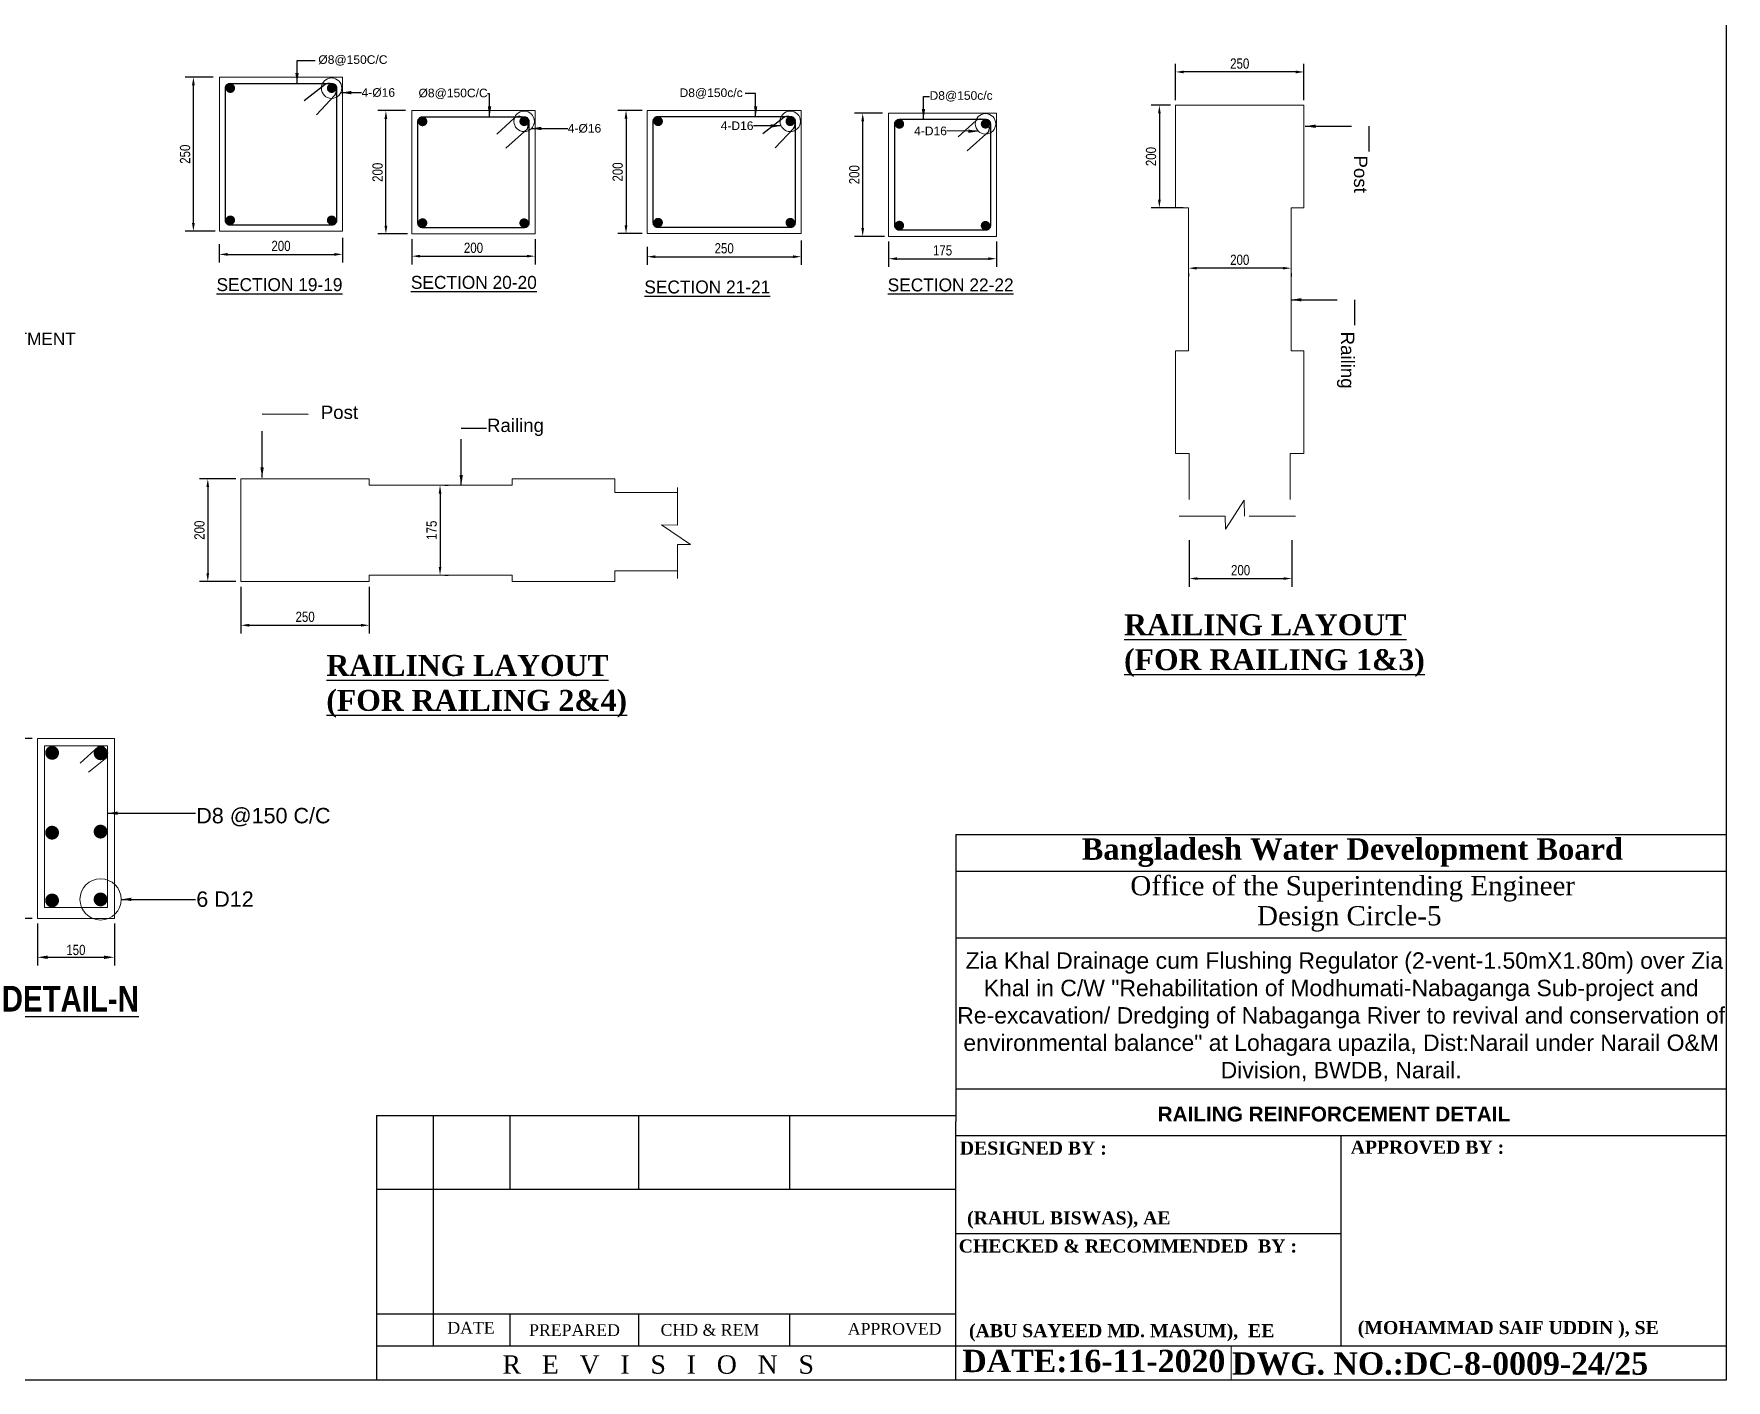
# Model space of a CAD drawing. Extents: x -358915 to 1258323, y -1667244 to -305611.
# Drawn here: x 1107416 to 1123900, y -1488297 to -1475188 of the extents above; entities that cross this region are included whole.
import ezdxf

# ---------------------------------------------------------------- set-up
doc = ezdxf.new("R2010")
doc.units = 0
doc.header["$LTSCALE"] = 300
doc.header["$MEASUREMENT"] = 0
doc.linetypes.add('DASHED', pattern=[0.75, 0.5, -0.25])
doc.layers.get('DEFPOINTS').update_dxf_attribs({"linetype": 'CONTINUOUS'})
doc.layers.add('Dim', color=7, linetype='CONTINUOUS', lineweight=9)
doc.layers.add('ROD', color=1, linetype='CONTINUOUS', lineweight=30)
for name, color, linetype in [('LINE', 7, 'CONTINUOUS'), ('REINF.', 1, 'CONTINUOUS'), ('TEXT', 10, 'CONTINUOUS')]:
    doc.layers.add(name, color=color, linetype=linetype)
doc.styles.add('Arial', font='arial.ttf')
doc.styles.add('DIM', font='isocp3.shx')
doc.styles.add('SH-T2', font='arial.ttf', dxfattribs={"width": 0.8})
doc.styles.add('style1', font='times.ttf')
doc.styles.add('text', font='ARIALN.TTF', dxfattribs={"height": 1.6})
doc.dimstyles.new('dim_50', dxfattribs={"dimtxt": 100, "dimasz": 100, "dimexe": 50, "dimexo": 30, "dimgap": 30, "dimtad": 1, "dimdec": 0, "dimzin": 0, "dimdsep": 46, "dimtxsty": 'DIM', "dimcen": 0.09, "dimclrd": 5, "dimclre": 5, "dimclrt": 7, "dimadec": 0, "dimazin": 0, "dimtfac": 1, "dimtdec": 0, "dimtmove": 0, "dimatfit": 3, "dimfxl": 1, "dimtolj": 1, "dimtzin": 0, "dimarcsym": 1})
doc.dimstyles.get("Standard").update_dxf_attribs({"dimtxt": 75, "dimasz": 75, "dimexe": 60, "dimexo": 60, "dimgap": 100, "dimtad": 1, "dimdec": 0, "dimzin": 0, "dimdsep": 46, "dimtxsty": 'style1', "dimcen": 0.09, "dimclrd": 5, "dimclre": 5, "dimadec": 0, "dimazin": 0, "dimtfac": 1, "dimtdec": 0, "dimtofl": 0, "dimtmove": 0, "dimatfit": 3, "dimfxl": 1, "dimtolj": 1, "dimtzin": 0, "dimarcsym": 0})

# ---------------------------------------------------------------- blocks, each defined once
blk = doc.blocks.new('*D1196')
at = {"layer": 'DEFPOINTS', "color": 0, "transparency": 16777216}
for p in [(1118670, -1480067), (1119670, -1480067), (1119670, -1480492)]:
    blk.add_point(p, dxfattribs=at)
at = {"layer": 'LINE', "color": 5, "lineweight": -2, "transparency": 16777216}
for p, q in [((1118670, -1480117), (1118670, -1480572)), ((1119670, -1480117), (1119670, -1480572)), ((1118750, -1480492), (1119590, -1480492))]:
    blk.add_line(p, q, dxfattribs=at)
at = {"layer": 'LINE', "color": 5, "transparency": 16777216}
for points in [[(1118750, -1480479), (1118750, -1480505), (1118670, -1480492)], [(1119590, -1480479), (1119590, -1480505), (1119670, -1480492)]]:
    blk.add_solid(points, dxfattribs=at)
at = {"layer": 'LINE', "color": 7, "transparency": 16777216, "insert": (1119170, -1480411), "char_height": 100, "attachment_point": 5, "style": 'SH-T2'}
blk.add_mtext('\\A1;200', dxfattribs=at)
blk = doc.blocks.new('*D1197')
at = {"layer": 'DEFPOINTS', "color": 0, "transparency": 16777216}
for p in [(1118662, -1477468), (1118662, -1477470), (1119662, -1477468)]:
    blk.add_point(p, dxfattribs=at)
at = {"layer": 'LINE', "color": 5, "lineweight": -2, "transparency": 16777216}
for p, q in [((1119582, -1477470), (1118742, -1477470)), ((1118662, -1477518), (1118662, -1477550)), ((1119662, -1477518), (1119662, -1477550))]:
    blk.add_line(p, q, dxfattribs=at)
at = {"layer": 'LINE', "color": 5, "transparency": 16777216}
for points in [[(1118742, -1477457), (1118742, -1477483), (1118662, -1477470)], [(1119582, -1477457), (1119582, -1477483), (1119662, -1477470)]]:
    blk.add_solid(points, dxfattribs=at)
at = {"layer": 'LINE', "color": 7, "transparency": 16777216, "insert": (1119162, -1477389), "char_height": 100, "attachment_point": 5, "style": 'SH-T2'}
blk.add_mtext('\\A1;200', dxfattribs=at)
blk = doc.blocks.new('*D1198')
at = {"layer": 'DEFPOINTS', "color": 0, "transparency": 16777216}
for p in [(1118537, -1475559), (1118537, -1475883), (1119787, -1475883)]:
    blk.add_point(p, dxfattribs=at)
at = {"layer": 'LINE', "color": 5, "lineweight": -2, "transparency": 16777216}
for p, q in [((1118537, -1475833), (1118537, -1475479)), ((1119787, -1475833), (1119787, -1475479)), ((1119707, -1475559), (1118617, -1475559))]:
    blk.add_line(p, q, dxfattribs=at)
at = {"layer": 'LINE', "color": 5, "transparency": 16777216}
for points in [[(1118617, -1475546), (1118617, -1475573), (1118537, -1475559)], [(1119707, -1475546), (1119707, -1475573), (1119787, -1475559)]]:
    blk.add_solid(points, dxfattribs=at)
at = {"layer": 'LINE', "color": 7, "transparency": 16777216, "insert": (1119162, -1475478), "char_height": 100, "attachment_point": 5, "style": 'SH-T2'}
blk.add_mtext('\\A1;250', dxfattribs=at)
blk = doc.blocks.new('*D1199')
at = {"layer": 'DEFPOINTS', "color": 0, "transparency": 16777216}
for p in [(1108970, -1475610), (1109212, -1475610), (1109231, -1477110)]:
    blk.add_point(p, dxfattribs=at)
at = {"layer": 'LINE', "color": 5, "lineweight": -2, "transparency": 16777216}
for p, q in [((1109162, -1475610), (1108890, -1475610)), ((1108970, -1477030), (1108970, -1475690)), ((1109181, -1477110), (1108890, -1477110))]:
    blk.add_line(p, q, dxfattribs=at)
at = {"layer": 'LINE', "color": 5, "transparency": 16777216}
for points in [[(1108956, -1475690), (1108983, -1475690), (1108970, -1475610)], [(1108956, -1477030), (1108983, -1477030), (1108970, -1477110)]]:
    blk.add_solid(points, dxfattribs=at)
at = {"layer": 'LINE', "color": 7, "transparency": 16777216, "insert": (1108889, -1476360), "char_height": 100, "attachment_point": 5, "rotation": 90, "style": 'SH-T2'}
blk.add_mtext('\\A1;250', dxfattribs=at)
blk = doc.blocks.new('*D1200')
at = {"layer": 'DEFPOINTS', "color": 0, "transparency": 16777216}
for p in [(1110423, -1477126), (1109222, -1477186), (1110423, -1477336)]:
    blk.add_point(p, dxfattribs=at)
at = {"layer": 'LINE', "color": 5, "lineweight": -2, "transparency": 16777216}
for p, q in [((1109222, -1477236), (1109222, -1477416)), ((1110423, -1477176), (1110423, -1477416)), ((1109302, -1477336), (1110343, -1477336))]:
    blk.add_line(p, q, dxfattribs=at)
at = {"layer": 'LINE', "color": 5, "transparency": 16777216}
for points in [[(1109302, -1477322), (1109302, -1477349), (1109222, -1477336)], [(1110343, -1477322), (1110343, -1477349), (1110423, -1477336)]]:
    blk.add_solid(points, dxfattribs=at)
at = {"layer": 'LINE', "color": 7, "transparency": 16777216, "insert": (1109823, -1477254), "char_height": 100, "attachment_point": 5, "style": 'SH-T2'}
blk.add_mtext('\\A1;200', dxfattribs=at)
blk = doc.blocks.new('*D1201')
at = {"layer": 'DEFPOINTS', "color": 0, "transparency": 16777216}
for p in [(1110845, -1475936), (1111087, -1475936), (1111106, -1477136)]:
    blk.add_point(p, dxfattribs=at)
at = {"layer": 'LINE', "color": 5, "lineweight": -2, "transparency": 16777216}
for p, q in [((1111037, -1475936), (1110765, -1475936)), ((1110845, -1477056), (1110845, -1476016)), ((1111056, -1477136), (1110765, -1477136))]:
    blk.add_line(p, q, dxfattribs=at)
at = {"layer": 'LINE', "color": 5, "transparency": 16777216}
for points in [[(1110831, -1476016), (1110858, -1476016), (1110845, -1475936)], [(1110831, -1477056), (1110858, -1477056), (1110845, -1477136)]]:
    blk.add_solid(points, dxfattribs=at)
at = {"layer": 'LINE', "color": 7, "transparency": 16777216, "insert": (1110764, -1476536), "char_height": 100, "attachment_point": 5, "rotation": 90, "style": 'SH-T2'}
blk.add_mtext('\\A1;200', dxfattribs=at)
blk = doc.blocks.new('*D1202')
at = {"layer": 'DEFPOINTS', "color": 0, "transparency": 16777216}
for p in [(1111097, -1477136), (1112298, -1477136), (1112298, -1477353)]:
    blk.add_point(p, dxfattribs=at)
at = {"layer": 'LINE', "color": 5, "lineweight": -2, "transparency": 16777216}
for p, q in [((1111097, -1477186), (1111097, -1477433)), ((1112298, -1477186), (1112298, -1477433)), ((1111177, -1477353), (1112218, -1477353))]:
    blk.add_line(p, q, dxfattribs=at)
at = {"layer": 'LINE', "color": 5, "transparency": 16777216}
for points in [[(1111177, -1477340), (1111177, -1477366), (1111097, -1477353)], [(1112218, -1477340), (1112218, -1477366), (1112298, -1477353)]]:
    blk.add_solid(points, dxfattribs=at)
at = {"layer": 'LINE', "color": 7, "transparency": 16777216, "insert": (1111698, -1477272), "char_height": 100, "attachment_point": 5, "style": 'SH-T2'}
blk.add_mtext('\\A1;200', dxfattribs=at)
blk = doc.blocks.new('*D1236')
at = {"layer": 'DEFPOINTS', "color": 0, "linetype": 'Continuous', "ltscale": 3, "transparency": 16777216}
for p in [(1111370, -1479584), (1111370, -1480458), (1111372, -1480458)]:
    blk.add_point(p, dxfattribs=at)
at = {"layer": 'REINF.', "color": 5, "linetype": 'Continuous', "lineweight": -2, "ltscale": 3, "transparency": 16777216}
for p, q in [((1111420, -1479584), (1111452, -1479584)), ((1111372, -1479664), (1111372, -1480378)), ((1111420, -1480458), (1111452, -1480458))]:
    blk.add_line(p, q, dxfattribs=at)
at = {"layer": 'REINF.', "color": 5, "linetype": 'Continuous', "ltscale": 3, "transparency": 16777216}
for points in [[(1111359, -1479664), (1111386, -1479664), (1111372, -1479584)], [(1111359, -1480378), (1111386, -1480378), (1111372, -1480458)]]:
    blk.add_solid(points, dxfattribs=at)
at = {"layer": 'REINF.', "color": 7, "linetype": 'Continuous', "lineweight": 9, "ltscale": 3, "transparency": 16777216, "insert": (1111291, -1480021), "char_height": 100, "attachment_point": 5, "rotation": 90, "style": 'SH-T2'}
blk.add_mtext('\\A1;175', dxfattribs=at)
blk = doc.blocks.new('*D1237')
at = {"layer": 'DEFPOINTS', "color": 0, "transparency": 16777216}
for p in [(1109433, -1479521), (1109110, -1480521), (1109433, -1480521)]:
    blk.add_point(p, dxfattribs=at)
at = {"layer": 'LINE', "color": 5, "lineweight": -2, "transparency": 16777216}
for p, q in [((1109383, -1479521), (1109030, -1479521)), ((1109110, -1479601), (1109110, -1480441)), ((1109383, -1480521), (1109030, -1480521))]:
    blk.add_line(p, q, dxfattribs=at)
at = {"layer": 'LINE', "color": 5, "transparency": 16777216}
for points in [[(1109097, -1479601), (1109123, -1479601), (1109110, -1479521)], [(1109097, -1480441), (1109123, -1480441), (1109110, -1480521)]]:
    blk.add_solid(points, dxfattribs=at)
at = {"layer": 'LINE', "color": 7, "transparency": 16777216, "insert": (1109029, -1480021), "char_height": 100, "attachment_point": 5, "rotation": 90, "style": 'SH-T2'}
blk.add_mtext('\\A1;200', dxfattribs=at)
blk = doc.blocks.new('*D1238')
at = {"layer": 'DEFPOINTS', "color": 0, "transparency": 16777216}
for p in [(1109433, -1480521), (1110683, -1480521), (1110683, -1480947)]:
    blk.add_point(p, dxfattribs=at)
at = {"layer": 'LINE', "color": 5, "lineweight": -2, "transparency": 16777216}
for p, q in [((1109433, -1480571), (1109433, -1481027)), ((1110683, -1480571), (1110683, -1481027)), ((1109513, -1480947), (1110603, -1480947))]:
    blk.add_line(p, q, dxfattribs=at)
at = {"layer": 'LINE', "color": 5, "transparency": 16777216}
for points in [[(1109513, -1480933), (1109513, -1480960), (1109433, -1480947)], [(1110603, -1480933), (1110603, -1480960), (1110683, -1480947)]]:
    blk.add_solid(points, dxfattribs=at)
at = {"layer": 'LINE', "color": 7, "transparency": 16777216, "insert": (1110058, -1480865), "char_height": 100, "attachment_point": 5, "style": 'SH-T2'}
blk.add_mtext('\\A1;250', dxfattribs=at)
blk = doc.blocks.new('*D1244')
at = {"layer": 'DEFPOINTS', "color": 0, "transparency": 16777216}
for p in [(1107450, -1482051), (1107212, -1483801), (1107450, -1483801)]:
    blk.add_point(p, dxfattribs=at)
at = {"layer": 'LINE', "color": 5, "lineweight": -2, "transparency": 16777216}
for p, q in [((1107400, -1482051), (1107132, -1482051)), ((1107212, -1482151), (1107212, -1483701)), ((1107400, -1483801), (1107132, -1483801))]:
    blk.add_line(p, q, dxfattribs=at)
at = {"layer": 'LINE', "color": 5, "transparency": 16777216}
for points in [[(1107196, -1482151), (1107229, -1482151), (1107212, -1482051)], [(1107196, -1483701), (1107229, -1483701), (1107212, -1483801)]]:
    blk.add_solid(points, dxfattribs=at)
at = {"layer": 'LINE', "color": 7, "transparency": 16777216, "insert": (1107141, -1482926), "char_height": 100, "attachment_point": 5, "rotation": 90, "style": 'SH-T2'}
blk.add_mtext('\\A1;350', dxfattribs=at)
blk = doc.blocks.new('*D1245')
at = {"layer": 'DEFPOINTS', "color": 0, "transparency": 16777216}
for p in [(1107450, -1483801), (1108200, -1483801), (1108200, -1484180)]:
    blk.add_point(p, dxfattribs=at)
at = {"layer": 'LINE', "color": 5, "lineweight": -2, "transparency": 16777216}
for p, q in [((1107450, -1483851), (1107450, -1484260)), ((1108200, -1483851), (1108200, -1484260)), ((1107550, -1484180), (1108100, -1484180))]:
    blk.add_line(p, q, dxfattribs=at)
at = {"layer": 'LINE', "color": 5, "transparency": 16777216}
for points in [[(1107550, -1484163), (1107550, -1484196), (1107450, -1484180)], [(1108100, -1484163), (1108100, -1484196), (1108200, -1484180)]]:
    blk.add_solid(points, dxfattribs=at)
at = {"layer": 'LINE', "color": 7, "transparency": 16777216, "insert": (1107825, -1484109), "char_height": 100, "attachment_point": 5, "style": 'SH-T2'}
blk.add_mtext('\\A1;150', dxfattribs=at)
blk = doc.blocks.new('*D1246')
at = {"layer": 'DEFPOINTS', "color": 0, "transparency": 16777216}
for p in [(1114890, -1477149), (1113390, -1477212), (1114890, -1477358)]:
    blk.add_point(p, dxfattribs=at)
at = {"layer": 'LINE', "color": 5, "lineweight": -2, "transparency": 16777216}
for p, q in [((1113390, -1477262), (1113390, -1477438)), ((1114890, -1477199), (1114890, -1477438)), ((1113470, -1477358), (1114810, -1477358))]:
    blk.add_line(p, q, dxfattribs=at)
at = {"layer": 'LINE', "color": 5, "transparency": 16777216}
for points in [[(1113470, -1477345), (1113470, -1477372), (1113390, -1477358)], [(1114810, -1477345), (1114810, -1477372), (1114890, -1477358)]]:
    blk.add_solid(points, dxfattribs=at)
at = {"layer": 'LINE', "color": 7, "transparency": 16777216, "insert": (1114140, -1477277), "char_height": 100, "attachment_point": 5, "style": 'SH-T2'}
blk.add_mtext('\\A1;250', dxfattribs=at)
blk = doc.blocks.new('*D1247')
at = {"layer": 'DEFPOINTS', "color": 0, "transparency": 16777216}
for p in [(1115489, -1475960), (1115731, -1475960), (1115751, -1477160)]:
    blk.add_point(p, dxfattribs=at)
at = {"layer": 'LINE', "color": 5, "lineweight": -2, "transparency": 16777216}
for p, q in [((1115681, -1475960), (1115409, -1475960)), ((1115489, -1477080), (1115489, -1476040)), ((1115701, -1477160), (1115409, -1477160))]:
    blk.add_line(p, q, dxfattribs=at)
at = {"layer": 'LINE', "color": 5, "transparency": 16777216}
for points in [[(1115476, -1476040), (1115503, -1476040), (1115489, -1475960)], [(1115476, -1477080), (1115503, -1477080), (1115489, -1477160)]]:
    blk.add_solid(points, dxfattribs=at)
at = {"layer": 'LINE', "color": 7, "transparency": 16777216, "insert": (1115408, -1476560), "char_height": 100, "attachment_point": 5, "rotation": 90, "style": 'SH-T2'}
blk.add_mtext('\\A1;200', dxfattribs=at)
blk = doc.blocks.new('*D1248')
at = {"layer": 'DEFPOINTS', "color": 0, "transparency": 16777216}
for p in [(1115742, -1477160), (1116792, -1477160), (1116792, -1477378)]:
    blk.add_point(p, dxfattribs=at)
at = {"layer": 'LINE', "color": 5, "lineweight": -2, "transparency": 16777216}
for p, q in [((1115742, -1477210), (1115742, -1477458)), ((1116792, -1477210), (1116792, -1477458)), ((1115822, -1477378), (1116712, -1477378))]:
    blk.add_line(p, q, dxfattribs=at)
at = {"layer": 'LINE', "color": 5, "transparency": 16777216}
for points in [[(1115822, -1477364), (1115822, -1477391), (1115742, -1477378)], [(1116712, -1477364), (1116712, -1477391), (1116792, -1477378)]]:
    blk.add_solid(points, dxfattribs=at)
at = {"layer": 'LINE', "color": 7, "transparency": 16777216, "insert": (1116267, -1477297), "char_height": 100, "attachment_point": 5, "style": 'SH-T2'}
blk.add_mtext('\\A1;175', dxfattribs=at)
blk = doc.blocks.new('*D1249')
at = {"layer": 'DEFPOINTS', "color": 0, "transparency": 16777216}
for p in [(1113390, -1475933), (1113184, -1477133), (1113390, -1477133)]:
    blk.add_point(p, dxfattribs=at)
at = {"layer": 'LINE', "color": 5, "lineweight": -2, "transparency": 16777216}
for p, q in [((1113340, -1475933), (1113104, -1475933)), ((1113184, -1476013), (1113184, -1477053)), ((1113340, -1477133), (1113104, -1477133))]:
    blk.add_line(p, q, dxfattribs=at)
at = {"layer": 'LINE', "color": 5, "transparency": 16777216}
for points in [[(1113170, -1476013), (1113197, -1476013), (1113184, -1475933)], [(1113170, -1477053), (1113197, -1477053), (1113184, -1477133)]]:
    blk.add_solid(points, dxfattribs=at)
at = {"layer": 'LINE', "color": 7, "transparency": 16777216, "insert": (1113103, -1476533), "char_height": 100, "attachment_point": 5, "rotation": 90, "style": 'SH-T2'}
blk.add_mtext('\\A1;200', dxfattribs=at)
blk = doc.blocks.new('*D1329')
at = {"layer": 'DEFPOINTS', "color": 0, "linetype": 'Continuous', "ltscale": 3, "transparency": 16777216}
for p in [(1118537, -1475883), (1118379, -1476883), (1118662, -1476883)]:
    blk.add_point(p, dxfattribs=at)
at = {"layer": 'REINF.', "color": 5, "linetype": 'Continuous', "lineweight": -2, "ltscale": 3, "transparency": 16777216}
for p, q in [((1118487, -1475883), (1118299, -1475883)), ((1118379, -1475963), (1118379, -1476803)), ((1118612, -1476883), (1118299, -1476883))]:
    blk.add_line(p, q, dxfattribs=at)
at = {"layer": 'REINF.', "color": 5, "linetype": 'Continuous', "ltscale": 3, "transparency": 16777216}
for points in [[(1118366, -1475963), (1118392, -1475963), (1118379, -1475883)], [(1118366, -1476803), (1118392, -1476803), (1118379, -1476883)]]:
    blk.add_solid(points, dxfattribs=at)
at = {"layer": 'REINF.', "color": 7, "linetype": 'Continuous', "lineweight": 9, "ltscale": 3, "transparency": 16777216, "insert": (1118298, -1476383), "char_height": 100, "attachment_point": 5, "rotation": 90, "style": 'SH-T2'}
blk.add_mtext('\\A1;200', dxfattribs=at)

msp = doc.modelspace()

# ---------------------------------------------------------------- linework, layer by layer
at = {"layer": 'Dim', "ltscale": 50}
for centre in [(1110316, -1475717.4), (1112191.1, -1476040.1), (1114783.4, -1476040.2), (1116685.6, -1476064.7)]:
    msp.add_circle(centre, 99.7, dxfattribs=at)
at = {"layer": 'LINE', "linetype": 'DASHED', "lineweight": 9, "ltscale": 3}
for p, q in [((1109337, -1475610.3), (1109222.4, -1475610.3)), ((1110303, -1475610.3), (1110423, -1475610.3)), ((1111212, -1475935.5), (1111097.4, -1475935.5)), ((1112178, -1475935.5), (1112298, -1475935.5)), ((1113504.4, -1475933.1), (1113389.8, -1475933.1)), ((1114770.4, -1475933.1), (1114890.4, -1475933.1)), ((1115856.5, -1475960.1), (1115741.9, -1475960.1)), ((1116672.5, -1475960.1), (1116792.5, -1475960.1)), ((1119787, -1475882.6), (1118537, -1475882.6)), ((1118537, -1475882.6), (1119787, -1475882.6)), ((1118537, -1475882.6), (1119787, -1475882.6)), ((1119787, -1475882.6), (1118537, -1475882.6)), ((1118537, -1475882.6), (1119787, -1475882.6)), ((1119787, -1475882.6), (1118537, -1475882.6)), ((1119787, -1475882.6), (1118537, -1475882.6)), ((1118662, -1478273.4), (1118537, -1478273.4)), ((1119662, -1478273.4), (1119787, -1478273.4)), ((1118537, -1479273.4), (1118669.6, -1479273.4)), ((1118669.6, -1479273.4), (1118669.6, -1479885.8)), ((1119787, -1479273.4), (1119654.3, -1479273.4)), ((1119654.3, -1479273.4), (1119654.3, -1479885.8))]:
    msp.add_line(p, q, dxfattribs=at)
at = {"layer": 'LINE'}
for p, q in [((1116395, -1482984.2), (1123899.8, -1482984.2)), ((1116395, -1482984.2), (1116395, -1485778.5)), ((1116395, -1483340), (1123899.8, -1483340)), ((1116395, -1483989.9), (1123899.8, -1483989.9)), ((1116395, -1485461.1), (1123899.8, -1485461.1)), ((1110752.6, -1485718.8), (1116234.5, -1485718.8)), ((1110752.6, -1485718.8), (1110752.6, -1488297)), ((1111142.8, -1485718.8), (1116395, -1485718.8)), ((1111306.3, -1485718.8), (1111306.3, -1487964)), ((1111306.3, -1485718.8), (1111306.3, -1487964)), ((1111306.3, -1485718.8), (1111306.3, -1487964)), ((1111306.3, -1485718.8), (1111306.3, -1487964)), ((1112052.6, -1485718.8), (1112052.6, -1486438.9)), ((1113309.9, -1486438.9), (1113309.9, -1485718.8)), ((1114780.3, -1486438.9), (1114780.3, -1485718.8)), ((1116395, -1488297), (1116395, -1485778.5)), ((1116395, -1485915.5), (1123899.8, -1485915.5)), ((1120147.4, -1485915.5), (1120147.4, -1487964)), ((1110752.6, -1486438.9), (1116234.5, -1486438.9)), ((1111142.8, -1486438.9), (1116395, -1486438.9)), ((1116395, -1486868.3), (1120147.4, -1486868.3)), ((1110752.6, -1487650.9), (1116234.5, -1487650.9)), ((1111142.8, -1487650.9), (1116395, -1487650.9)), ((1111142.8, -1487650.9), (1116234.5, -1487650.9)), ((1111142.8, -1487650.9), (1116234.5, -1487650.9)), ((1112052.6, -1487650.9), (1112052.6, -1487964)), ((1113309.9, -1487964), (1113309.9, -1487650.9)), ((1114780.3, -1487964), (1114780.3, -1487650.9)), ((1110752.6, -1487964), (1116234.5, -1487964)), ((1111142.8, -1487964), (1116395, -1487964)), ((1111142.8, -1487964), (1116234.5, -1487964)), ((1111142.8, -1487964), (1116234.5, -1487964)), ((1116395, -1487964), (1123899.8, -1487964)), ((1117803.1, -1487964), (1123899.8, -1487964)), ((1117803.1, -1487964), (1123899.8, -1487964)), ((1117803.1, -1487964), (1123899.8, -1487964))]:
    msp.add_line(p, q, dxfattribs=at)
at = {"layer": 'LINE', "lineweight": 9}
msp.add_line((1123899.8, -1482984.2), (1123899.8, -1488297), dxfattribs=at)
at = {"layer": 'LINE', "color": 7, "lineweight": 9}
for p, q in [((1119077.3, -1487964), (1119077.3, -1488297)), ((1116644.8, -1488297), (1110752.6, -1488297)), ((1123899.8, -1488297), (1116644.8, -1488297)), ((1122351.6, -1488297), (1122859, -1488297))]:
    msp.add_line(p, q, dxfattribs=at)
at = {"layer": 'LINE'}
msp.add_lwpolyline([(1123899.8, -1488297), (1095047.5, -1488297), (1095047.5, -1467894.3), (1123899.8, -1467894.3)], close=True, dxfattribs=at)
at = {"layer": 'LINE', "lineweight": 9}
for points in [[(1110423, -1475730.3), (1110423, -1477110.3), (1110423, -1477110.3), (1109222.4, -1477110.3), (1109222.4, -1477110.3), (1109222.4, -1475724.9), (1109222.4, -1475610.3), (1110423, -1475610.3)], [(1112298, -1476055.5), (1112298, -1477135.5), (1112298, -1477135.5), (1111097.4, -1477135.5), (1111097.4, -1477135.5), (1111097.4, -1476050.1), (1111097.4, -1475935.5), (1112298, -1475935.5)], [(1114890.4, -1476053.1), (1114890.4, -1477133.1), (1114890.4, -1477133.1), (1113389.8, -1477133.1), (1113389.8, -1477133.1), (1113389.8, -1476047.7), (1113389.8, -1475933.1), (1114890.4, -1475933.1)], [(1116792.5, -1476080.1), (1116792.5, -1477160.1), (1116792.5, -1477160.1), (1115741.9, -1477160.1), (1115741.9, -1477160.1), (1115741.9, -1476074.7), (1115741.9, -1475960.1), (1116792.5, -1475960.1)]]:
    msp.add_lwpolyline(points, close=True, dxfattribs=at)
at = {"layer": 'LINE', "color": 5, "linetype": 'DASHED', "lineweight": 9, "ltscale": 3}
msp.add_lwpolyline([(1119704.5, -1479885.8), (1119209.7, -1479885.8), (1119205.9, -1479730), (1119022.5, -1480010.8), (1119021.4, -1479885.8), (1118566.8, -1479885.8)], dxfattribs=at)
at = {"layer": 'LINE', "color": 1, "lineweight": 9, "ltscale": 3}
msp.add_lwpolyline([(1107520.5, -1482120.5), (1108132.4, -1482120.5), (1108132.4, -1483696.1), (1107520.5, -1483696.1)], close=True, dxfattribs=at)
at = {"layer": 'REINF.', "color": 5, "linetype": 'Continuous', "lineweight": 9, "ltscale": 3}
for p, q in [((1118537, -1475882.6), (1118537, -1476882.6)), ((1118537, -1475882.6), (1119787, -1475882.6)), ((1119787, -1475882.6), (1119787, -1476882.6)), ((1118537, -1476882.6), (1118662, -1476882.6)), ((1118662, -1476882.6), (1118662, -1478273.4)), ((1119787, -1476882.6), (1119662, -1476882.6)), ((1119662, -1476882.6), (1119662, -1478273.4)), ((1118537, -1478273.4), (1118537, -1479273.4)), ((1119787, -1478273.4), (1119787, -1479273.4)), ((1109433.4, -1479521.4), (1109433.4, -1480521.4)), ((1109433.4, -1480521.4), (1109433.4, -1479521.4)), ((1109433.4, -1480521.4), (1109433.4, -1479521.4)), ((1109433.4, -1479521.4), (1109433.4, -1480521.4)), ((1109433.4, -1480521.4), (1109433.4, -1479521.4)), ((1109433.4, -1479521.4), (1110683.4, -1479521.4)), ((1109433.4, -1479521.4), (1109433.4, -1480521.4)), ((1109433.4, -1479521.4), (1109433.4, -1480521.4)), ((1109433.4, -1480521.4), (1109433.4, -1479521.4)), ((1110683.4, -1479521.4), (1110683.4, -1479583.9)), ((1110683.4, -1479583.9), (1112074.3, -1479583.9)), ((1112074.3, -1479583.9), (1112074.3, -1479521.4)), ((1112074.3, -1479521.4), (1113074.3, -1479521.4)), ((1113074.3, -1479521.4), (1113074.3, -1479655.2)), ((1113074.3, -1479655.2), (1113686.6, -1479655.2)), ((1113074.3, -1480521.4), (1113074.3, -1480418.1)), ((1113074.3, -1480418.1), (1113686.6, -1480418.1)), ((1109433.4, -1480521.4), (1110683.4, -1480521.4)), ((1110683.4, -1480521.4), (1110683.4, -1480458)), ((1110683.4, -1480458), (1112074.3, -1480458)), ((1112074.3, -1480458), (1112074.3, -1480521.4)), ((1112074.3, -1480521.4), (1113074.3, -1480521.4))]:
    msp.add_line(p, q, dxfattribs=at)
at = {"layer": 'REINF.', "lineweight": 9, "ltscale": 3}
for p, q in [((1108044.5, -1482127.6), (1107866.5, -1482289.1)), ((1108125.5, -1482234), (1107949.4, -1482376.3))]:
    msp.add_line(p, q, dxfattribs=at)
at = {"layer": 'REINF.', "linetype": 'DASHED', "lineweight": 9, "ltscale": 3}
for p, q in [((1108078, -1482122.8), (1108044.5, -1482127.6)), ((1108134.7, -1482189.9), (1108125.5, -1482234))]:
    msp.add_line(p, q, dxfattribs=at)
at = {"layer": 'REINF.', "color": 5, "linetype": 'Continuous', "lineweight": 9, "ltscale": 3}
msp.add_lwpolyline([(1113686.6, -1479603.9), (1113686.6, -1479973.7), (1113530.9, -1479970.2), (1113811.7, -1480161.2), (1113686.6, -1480161.9), (1113686.6, -1480491.5)], dxfattribs=at)
msp.add_lwpolyline([(1107450.3, -1482050.6), (1108200.3, -1482050.6), (1108200.3, -1483800.6), (1107450.3, -1483800.6)], close=True, dxfattribs=at)
at = {"layer": 'REINF.', "linetype": 'DASHED', "lineweight": 9, "ltscale": 3, "const_width": 67.2}
for points in [[(1107560.1, -1482189.1, 1), (1107627.3, -1482189.1, 1)], [(1108032.5, -1482193.4, 1), (1108099.7, -1482193.4, 1)], [(1107559.7, -1482966.4, 1), (1107626.9, -1482966.4, 1)], [(1108031.8, -1482956.1, 1), (1108099, -1482956.1, 1)], [(1107559.7, -1483626.4, 1), (1107626.9, -1483626.4, 1)], [(1108031.8, -1483616.1, 1), (1108099, -1483616.1, 1)]]:
    msp.add_lwpolyline(points, format="xyb", close=True, dxfattribs=at)
at = {"layer": 'REINF.', "color": 5, "linetype": 'Continuous', "lineweight": 9, "ltscale": 3}
msp.add_circle((1108065.4, -1483616.1), 201, dxfattribs=at)
at = {"layer": 'REINF.', "linetype": 'DASHED', "lineweight": 9, "ltscale": 3}
msp.add_arc((1108042.3, -1482210.4), 94.7, 12.51473, 67.82406, dxfattribs=at)
at = {"layer": 'ROD', "color": 1}
for p, q in [((1110253.1, -1475680.7), (1110048.2, -1475839.6)), ((1110348.6, -1475786.2), (1110168.2, -1475975.3)), ((1112098.7, -1476006.4), (1111923.8, -1476165.3)), ((1112223, -1476112.9), (1112012.5, -1476301.9)), ((1114720.5, -1476003.5), (1114515.6, -1476162.5)), ((1114816, -1476109), (1114635.6, -1476298.1)), ((1116593.2, -1476031), (1116418.3, -1476189.9)), ((1116717.5, -1476137.5), (1116507, -1476326.5))]:
    msp.add_line(p, q, dxfattribs=at)
for points in [[(1110363, -1475712.3), (1110363, -1477008.3, -0.4142136), (1110321, -1477050.3), (1109324.4, -1477050.3, -0.4142136), (1109282.4, -1477008.3), (1109282.4, -1475712.3, -0.4142136), (1109324.4, -1475670.3), (1110321, -1475670.3, -0.4142136)], [(1112238, -1476037.5), (1112238, -1477033.5, -0.4142136), (1112196, -1477075.5), (1111199.4, -1477075.5, -0.4142136), (1111157.4, -1477033.5), (1111157.4, -1476037.5, -0.4142136), (1111199.4, -1475995.5), (1112196, -1475995.5, -0.4142136)], [(1114830.4, -1476035.1), (1114830.4, -1477031.1, -0.4142136), (1114788.4, -1477073.1), (1113491.8, -1477073.1, -0.4142136), (1113449.8, -1477031.1), (1113449.8, -1476035.1, -0.4142136), (1113491.8, -1475993.1), (1114788.4, -1475993.1, -0.4142136)], [(1116732.5, -1476062.1), (1116732.5, -1477058.1, -0.4142136), (1116690.5, -1477100.1), (1115843.9, -1477100.1, -0.4142136), (1115801.9, -1477058.1), (1115801.9, -1476062.1, -0.4142136), (1115843.9, -1476020.1), (1116690.5, -1476020.1, -0.4142136)]]:
    msp.add_lwpolyline(points, format="xyb", close=True, dxfattribs=at)
at = {"layer": 'ROD', "const_width": 46.1}
for points in [[(1109306.3, -1475717.4, 1), (1109352.4, -1475717.4, 1)], [(1110339.1, -1475717.4, -1), (1110293, -1475717.4, -1)], [(1111179.2, -1476041.3, 1), (1111225.2, -1476041.3, 1)], [(1112214.1, -1476040.1, -1), (1112168.1, -1476040.1, -1)], [(1113473.7, -1476040.2, 1), (1113519.8, -1476040.2, 1)], [(1114806.5, -1476040.2, -1), (1114760.4, -1476040.2, -1)], [(1115823.6, -1476065.9, 1), (1115869.7, -1476065.9, 1)], [(1116708.6, -1476064.7, -1), (1116662.5, -1476064.7, -1)], [(1109306.3, -1477003.1, -1), (1109352.4, -1477003.1, -1)], [(1110339.1, -1477003.1, 1), (1110293, -1477003.1, 1)], [(1111179.2, -1477029.7, -1), (1111225.2, -1477029.7, -1)], [(1112214.1, -1477030.9, 1), (1112168.1, -1477030.9, 1)], [(1113473.7, -1477026, -1), (1113519.8, -1477026, -1)], [(1114806.5, -1477026, 1), (1114760.4, -1477026, 1)], [(1115823.6, -1477054.4, -1), (1115869.7, -1477054.4, -1)], [(1116708.6, -1477055.6, 1), (1116662.5, -1477055.6, 1)]]:
    msp.add_lwpolyline(points, format="xyb", close=True, dxfattribs=at)
at = {"layer": 'ROD', "color": 1}
for centre, radius, start, end in [((1110291.7, -1475741.8), 72.2, 322.05471, 122.28242), ((1112143.3, -1476080.2), 86.1, 337.71919, 122.20313), ((1114759, -1476064.6), 72.2, 322.05471, 122.28242), ((1116637.8, -1476104.8), 86.1, 337.71919, 122.20313)]:
    msp.add_arc(centre, radius, start, end, dxfattribs=at)

# ---------------------------------------------------------------- texts
at = {"layer": 'Dim', "color": 7, "attachment_point": 4}
for s, insert, char_height, width in [('{\\fArial|b0|i0|c0|p34;ABUTMENT }', (1106902.7, -1478159.2), 120, 682.94), ('{\\fArial|b0|i0|c0|p34;D8 @150 C/C}', (1108997.9, -1482815.4), 150, 2929.201), ('{\\fArial|b0|i0|c0|p34;6 D12 }', (1108997.9, -1483614.4), 150, 2929.201)]:
    msp.add_mtext(s, dxfattribs=dict(at, insert=insert, char_height=char_height, width=width))
at = {"layer": 'LINE', "color": 4, "char_height": 130, "width": 2453.389, "attachment_point": 5, "style": 'Arial'}
for s, insert in [('Post', (1110392.3, -1478874)), ('Railing', (1112107, -1479019.7))]:
    msp.add_mtext(s, dxfattribs=dict(at, insert=insert))
at = {"layer": 'LINE', "color": 7, "lineweight": 9}
for s, insert, char_height, width, attachment_point in [('{\\fTimes New Roman|b1|i0|c0|p18;Bangladesh Water Development Board}', (1117622.5, -1483021.3), 209.082, 7510.164, 1), ('{\\fTimes New Roman|b0|i0|c0|p18;Office of the Superintending Engineer}', (1118096.4, -1483389), 187.108, 6720.876, 1), ('{\\fTimes New Roman|b0|i0|c0|p18;Design Circle-5}', (1119330.6, -1483681.6), 187.108, 6720.876, 1), ('\\A1;{\\fArial|b0|i0|c0|p34; Zia Khal Drainage cum Flushing Regulator (2-vent-1.50mX1.80m) over Zia Khal in\\A0;\\C256; C/W "Rehabilitatio\\A1;\\C7;n of Modhumati-Nabaganga Sub-project and Re-excavation/ Dredging of\\C256; Nabaganga River to revival and conservation of environmental balance" at Lohagara upazila, Dist:Narail under Narail O&M Division, BWDB, Narail.}', (1120149.5, -1485388.2), 160, 7561.035, 8), ('{\\fArial|b1|i0|c0|p34;\\C0;RAILING REINFORCEMENT DETAIL}', (1120079, -1485780.7), 144.635, 7133.607, 8)]:
    msp.add_mtext(s, dxfattribs=dict(at, insert=insert, char_height=char_height, width=width, attachment_point=attachment_point))
at = {"layer": 'LINE', "color": 7, "lineweight": 9, "attachment_point": 1}
for s, insert, char_height in [('{\\fTimes New Roman|b1|i0|c0|p18;DESIGNED BY :}', (1116435.3, -1485973.7), 127.285), ('{\\fTimes New Roman|b1|i0|c0|p18;APPROVED BY :}', (1120242.6, -1485965.5), 127.285), ('{\\fTimes New Roman|b1|i0|c0|p18;\\C0;(RAHUL BISWAS), AE}', (1116506, -1486653.7), 127.285), ('{\\fTimes New Roman|b1|i0|c0|p18;CHECKED & RECOMMENDED  BY :}', (1116424.8, -1486927.4), 127.285), ('{\\fTimes New Roman|b0|i0|c0|p18;DATE }', (1111443.1, -1487730), 114.556), ('{\\fTimes New Roman|b0|i0|c0|p18;PREPARED\\fTimes New Roman|b1|i0|c0|p18; }', (1112239.7, -1487752.5), 114.556), ('{\\fTimes New Roman|b0|i0|c0|p18;CHD & REM }', (1113520.6, -1487750.1), 114.556), ('{\\fTimes New Roman|b0|i0|c0|p18;APPROVED}', (1115343.5, -1487740.3), 114.556), ('{\\fTimes New Roman|b1|i0|c0|p18;\\C0;(ABU SAYEED MD. MASUM),  EE }', (1116524.7, -1487751.8), 127.285), ('{\\fTimes New Roman|b1|i0|c0|p18;\\C0;(MOHAMMAD SAIF UDDIN ), SE}', (1120311.8, -1487721.5), 127.285), ('{\\fTimes New Roman|b1|i0|c0|p18;DATE:16-11-2020}', (1116459.5, -1488001.1), 218.093), ('{\\fTimes New Roman|b0|i0|c0|p18; \\fTimes New Roman|b1|i0|c0|p18;DWG. NO.:DC-8-0009-24/25}', (1119004.4, -1488025.9), 218.093), ('{\\fTimes New Roman|b0|i0|c0|p18;R   E   V   I   S   I   O   N   S}', (1111980.3, -1488055.4), 178.994)]:
    msp.add_mtext(s, dxfattribs=dict(at, insert=insert, char_height=char_height))
at = {"layer": 'TEXT', "char_height": 84, "style": 'Arial'}
for s, insert, attachment_point in [('%%C8@150C/C', (1110186.9, -1475447.3), 4), ('4-%%C16', (1110608.1, -1475760.7), 4), ('%%C8@150C/C', (1111162.8, -1475772.5), 4), ('4-%%C16', (1112616.1, -1476109.4), 4), ('4-D16', (1114425.4, -1476083.5), 6), ('4-D16', (1116309.4, -1476134), 6)]:
    msp.add_mtext(s, dxfattribs=dict(at, insert=insert, attachment_point=attachment_point))
at = {"layer": 'TEXT'}
for s, insert, char_height, width, attachment_point, style in [('D8@150c/c', (1113705.2, -1475770.1), 84, 630.613, 4, 'Arial'), ('D8@150c/c', (1116140.4, -1475797.1), 84, 1454.309, 4, 'Arial'), ('{\\fTimes New Roman|b1|i0|c0|p18;\\L\\C6;RAILING LAYOUT (FOR RAILING 1&3)}', (1118035.3, -1480839.6), 204.12, 3222.389, 1, 'text'), ('{\\fTimes New Roman|b1|i0|c0|p18;\\L\\C6;RAILING LAYOUT\\P(FOR RAILING 2&4)}', (1110264.9, -1481235.9), 204.12, 7036.872, 1, 'text'), ('{\\fArial Narrow|b1|i0|c0|p34;\\L\\C6;DETAIL-N}', (1107103, -1484457.8), 250, 2554.81, 1, 'text')]:
    msp.add_mtext(s, dxfattribs=dict(at, insert=insert, char_height=char_height, width=width, attachment_point=attachment_point, style=style))
at = {"layer": 'TEXT', "char_height": 130, "attachment_point": 4, "rotation": 270, "style": 'Arial'}
for s, insert in [('Post', (1120338.8, -1476372.8)), ('Railing', (1120193.1, -1478087.5))]:
    msp.add_mtext(s, dxfattribs=dict(at, insert=insert))
at = {"layer": 'TEXT', "color": 4, "insert": (1109194.9, -1477631), "char_height": 450, "width": 1653.639, "attachment_point": 4, "line_spacing_factor": 0.64}
msp.add_mtext('{\\H0.28x;\\L\\C6;SECTION 19-19}', dxfattribs=at)
at = {"layer": 'TEXT', "color": 4, "char_height": 450, "attachment_point": 4, "line_spacing_factor": 0.64}
for s, insert in [('{\\H0.28x;\\L\\C6;SECTION 20-20}', (1111088, -1477608.9)), ('{\\H0.28x;\\L\\C6;SECTION 21-21}', (1113362.3, -1477653.8)), ('{\\H0.28x;\\L\\C6;SECTION 22-22}', (1115732.5, -1477633.6))]:
    msp.add_mtext(s, dxfattribs=dict(at, insert=insert))

# ---------------------------------------------------------------- dimensions: what is measured, and where the dimension line sits
at = {"layer": 'LINE', "color": 0}
for base, p1, p2, text, override, picture, middle in [((1118537, -1475559.3), (1119787, -1475882.6), (1118537, -1475882.6), '250', {"dimasz": 80, "dimexe": 80, "dimexo": 50, "dimtxsty": 'SH-T2'}, '*D1198', (1119162, -1475478.2)), ((1110423, -1477335.5), (1109222.4, -1477186.4), (1110423, -1477125.7), '200', {"dimasz": 80, "dimexe": 80, "dimexo": 50, "dimtxsty": 'SH-T2'}, '*D1200', (1109822.7, -1477254.5)), ((1112298, -1477353.1), (1111097.4, -1477135.5), (1112298, -1477135.5), '200', {"dimasz": 80, "dimexe": 80, "dimexo": 50, "dimtxsty": 'SH-T2'}, '*D1202', (1111697.7, -1477272.1)), ((1114890.4, -1477358.3), (1113389.8, -1477212.3), (1114890.4, -1477148.5), '250', {"dimasz": 80, "dimexe": 80, "dimexo": 50, "dimtxsty": 'SH-T2'}, '*D1246', (1114140.1, -1477277.3)), ((1116792.5, -1477377.8), (1115741.9, -1477160.1), (1116792.5, -1477160.1), '175', {"dimasz": 80, "dimexe": 80, "dimexo": 50, "dimtxsty": 'SH-T2'}, '*D1248', (1116267.2, -1477296.7)), ((1118662, -1477470.1), (1119662, -1477468), (1118662, -1477468), '200', {"dimasz": 80, "dimexe": 80, "dimexo": 50, "dimtxsty": 'SH-T2'}, '*D1197', (1119162, -1477389)), ((1119669.6, -1480491.9), (1118669.6, -1480066.7), (1119669.6, -1480066.7), '200', {"dimasz": 80, "dimexe": 80, "dimexo": 50, "dimtxsty": 'SH-T2'}, '*D1196', (1119169.6, -1480410.8)), ((1110683.4, -1480946.5), (1109433.4, -1480521.4), (1110683.4, -1480521.4), '250', {"dimasz": 80, "dimexe": 80, "dimexo": 50, "dimtxsty": 'SH-T2'}, '*D1238', (1110058.4, -1480865.5)), ((1108200.3, -1484179.7), (1107450.3, -1483800.6), (1108200.3, -1483800.6), '150', {"dimexe": 80, "dimexo": 50, "dimgap": 20, "dimtxsty": 'SH-T2'}, '*D1245', (1107825.3, -1484108.6))]:
    dim = msp.add_linear_dim(base=base, p1=p1, p2=p2, text=text, dimstyle='dim_50', override=override, dxfattribs=at)
    dim.commit()
    dim.dimension.update_dxf_attribs({"geometry": picture, "text_midpoint": middle})
for base, p1, p2, text, override, picture, middle in [((1108969.7, -1475610.3), (1109231.2, -1477110.3), (1109211.9, -1475610.3), '250', {"dimasz": 80, "dimexe": 80, "dimexo": 50, "dimtxsty": 'SH-T2'}, '*D1199', (1108888.6, -1476360.3)), ((1110844.7, -1475935.5), (1111106.2, -1477135.5), (1111086.8, -1475935.5), '200', {"dimasz": 80, "dimexe": 80, "dimexo": 50, "dimtxsty": 'SH-T2'}, '*D1201', (1110763.6, -1476535.5)), ((1113183.8, -1477133.1), (1113389.8, -1475933.1), (1113389.8, -1477133.1), '200', {"dimasz": 80, "dimexe": 80, "dimexo": 50, "dimtxsty": 'SH-T2'}, '*D1249', (1113102.7, -1476533.1)), ((1115489.2, -1475960.1), (1115750.7, -1477160.1), (1115731.3, -1475960.1), '200', {"dimasz": 80, "dimexe": 80, "dimexo": 50, "dimtxsty": 'SH-T2'}, '*D1247', (1115408.1, -1476560.1)), ((1109110.1, -1480521.4), (1109433.4, -1479521.4), (1109433.4, -1480521.4), '200', {"dimasz": 80, "dimexe": 80, "dimexo": 50, "dimtxsty": 'SH-T2'}, '*D1237', (1109029, -1480021.4)), ((1107212.3, -1483800.6), (1107450.3, -1482050.6), (1107450.3, -1483800.6), '350', {"dimexe": 80, "dimexo": 50, "dimgap": 20, "dimtxsty": 'SH-T2'}, '*D1244', (1107141.3, -1482925.6))]:
    dim = msp.add_linear_dim(base=base, p1=p1, p2=p2, angle=90, text=text, dimstyle='dim_50', override=override, dxfattribs=at)
    dim.commit()
    dim.dimension.update_dxf_attribs({"geometry": picture, "text_midpoint": middle})
at = {"layer": 'REINF.', "color": 5, "linetype": 'Continuous', "lineweight": 9, "ltscale": 3}
dim = msp.add_linear_dim(base=(1118379, -1476882.6), p1=(1118537, -1475882.6), p2=(1118662, -1476882.6), angle=90, text='200', dimstyle='dim_50', override={"dimasz": 80, "dimexe": 80, "dimexo": 50, "dimtxsty": 'SH-T2'}, dxfattribs=at)
dim.commit()
dim.dimension.update_dxf_attribs({"geometry": '*D1329', "text_midpoint": (1118379, -1476382.6), "dimtype": 160})
dim = msp.add_linear_dim(base=(1111372.3, -1480458), p1=(1111370.2, -1479583.9), p2=(1111370.2, -1480458), angle=90, text='175', dimstyle='dim_50', override={"dimasz": 80, "dimexe": 80, "dimexo": 50, "dimtxsty": 'SH-T2'}, dxfattribs=at)
dim.commit()
dim.dimension.update_dxf_attribs({"geometry": '*D1236', "text_midpoint": (1111291.3, -1480021)})

# ---------------------------------------------------------------- leaders
at = {"layer": 'Dim', "linetype": 'DASHED', "lineweight": 9, "ltscale": 3}
for points in [[(1109979.2, -1475670.3), (1109979.2, -1475447.3), (1110155.7, -1475447.3)], [(1110407.7, -1475760.7), (1110608.1, -1475760.7)], [(1111854.2, -1475995.5), (1111854.2, -1475772.5), (1111833.8, -1475772.5)], [(1114446.6, -1475993.1), (1114446.6, -1475770.1), (1114343.4, -1475770.1)], [(1116081.2, -1476020.1), (1116081.2, -1475797.1), (1116140.4, -1475797.1)], [(1112259, -1476109.4), (1112616.1, -1476109.4)], [(1114694.1, -1476084.6), (1114425.4, -1476083.5)], [(1116617.1, -1476137.2), (1116309, -1476134)], [(1119799.9, -1476087.9), (1120418.7, -1476087.9), (1120418.4, -1476334.3)], [(1119662, -1477777.6), (1120280.7, -1477777.6), (1120280.5, -1478024)], [(1109638.7, -1479508.4), (1109638.7, -1478889.7), (1110135.1, -1478889.9)], [(1111578.5, -1479583.9), (1111578.5, -1479027.6), (1111824.9, -1479027.8)]]:
    msp.add_leader(points, dimstyle='Standard', override={"dimasz": 100, "dimgap": 12, "dimtad": 0, "dimfxl": 4}, dxfattribs=at)
at = {"layer": 'Dim', "linetype": 'Continuous', "lineweight": 9, "ltscale": 3}
for points in [[(1108132.4, -1482776.8), (1108988.7, -1482776.8)], [(1108266.4, -1483616.1), (1108991.3, -1483616.1)]]:
    msp.add_leader(points, dimstyle='Standard', override={"dimasz": 100, "dimgap": 12, "dimtad": 0, "dimfxl": 4}, dxfattribs=at)

doc.saveas('drawing.dxf')
